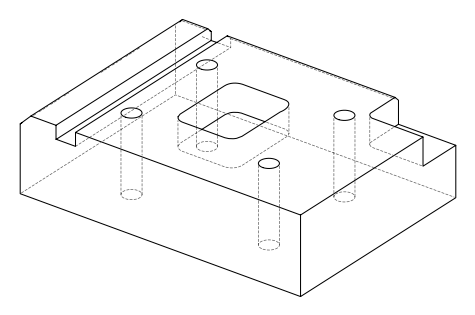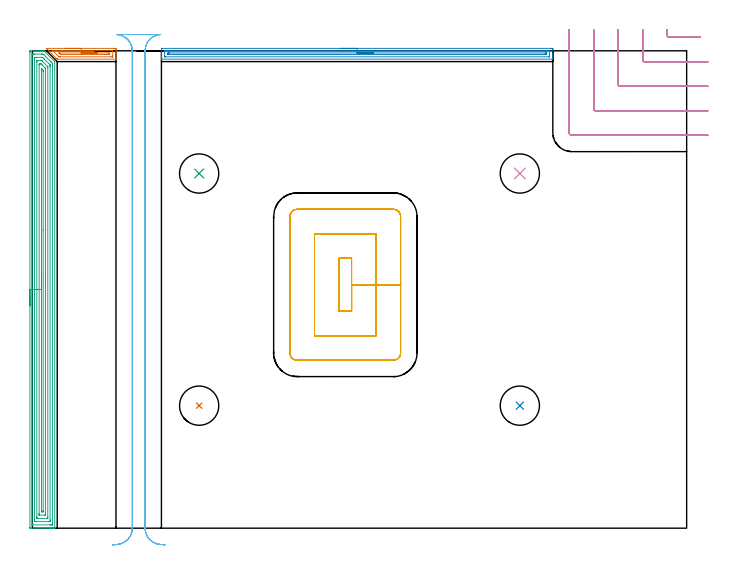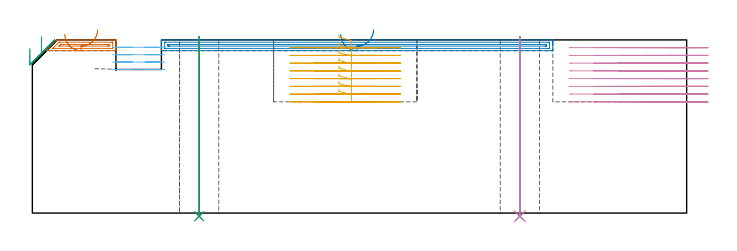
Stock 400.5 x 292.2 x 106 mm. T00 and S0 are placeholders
(PLAN: 10 operations, 2 tool changes, 47.5 min)
(1 AREA_MILL | FG_CHAMFER_SURFACE | UGT0205_001 | 1.12 min | 1112 mm3)
(2 AREA_MILL_1 | FG_CHAMFER_SURFACE_1 | UGT0205_001 | 5.92 min | 5396 mm3)
(3 AREA_MILL_2 | FG_CHAMFER_SURFACE_2 | UGT0205_001 | 14.19 min | 33570 mm3)
(4 MILL_CORNER_NOTCH_RECTANGULAR | CORNER_NOTCH_RECTANGULAR | UGT0201_094 | Follow Part, ap 5, ae 75% | 8.05 min | 190357 mm3)
(5 MILL_RECTANGULAR_POCKET | POCKET_RECTANGULAR_STRAIGHT | UGT0201_094 | Follow Part, ap 5, ae 75% | 10.97 min | 366940 mm3)
(6 MILL_RECTANGULAR_SLOT | SLOT_RECTANGULAR | UGT0201_094 | Follow Part, ap 5, ae 75% | 5.47 min | 146926 mm3)
(7 INDEXABLE_INSERT_DRILL_THROUGH_HOLE_FROM_SOLID | STEP1HOLE | NXT0302_019 | 0.44 min | 47883 mm3)
(8 INDEXABLE_INSERT_DRILL_THROUGH_HOLE_FROM_SOLID_1 | STEP1HOLE_1 | NXT0302_019 | 0.44 min | 47832 mm3)
(9 INDEXABLE_INSERT_DRILL_THROUGH_HOLE_FROM_SOLID_2 | STEP1HOLE_2 | NXT0302_019 | 0.44 min | 48058 mm3)
(10 INDEXABLE_INSERT_DRILL_THROUGH_HOLE_FROM_SOLID_3 | STEP1HOLE_3 | NXT0302_019 | 0.44 min | 47787 mm3)
(TOOL UGT0205_001 | Chamfer Mill 20 x 3 x 45 deg. | D20 FL50 Z2)
(TOOL UGT0201_094 | End mill 20 mm | D20 FL38 Z4)
(TOOL NXT0302_019 | Index. Insert Drill 24mm [880-D2400L25-05] | D24 PA176 FL120 Z2)
(OP 1 AREA_MILL)
G17 G21 G94 G90
T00 M6
G54
G17 G0 G90 X19.9 Y293.7 S1061 M3
G43 Z116. H0
Z109.4
G94 G1 X19.938 Z108.528 F250.
X20.052 Z107.664
X20.241 Z106.812
X20.503 Z105.98
X20.837 Z105.174
X21.24 Z104.4
X21.709 Z103.664
X22.24 Z102.972
X22.829 Z102.329
X23.472 Z101.74
X24.164 Z101.209
X24.9 Z100.74
X25.674 Z100.337
X26.48 Z100.003
X27.312 Z99.741
X28.164 Z99.552
X29.028 Z99.438
X29.9 Z99.4
X50.085 Y293.699 Z99.401
X50.698 Y293.696 Z99.404
X51.194 Y293.69 Z99.405
X51.198 Y293.584 Z99.511
X51.2 Y293.08 Z100.014
Y292.693 Z100.401
Y292.187 Z100.907
Y291.413 Z101.686
Y291.293 Z101.805
Y287.265 Z105.834
X51.193 Y287.12 Z105.975
X51.19 Y287.104 Z105.99
X51.141 Y287.1 Z106.
X15.297
X15.205 Y287.105 Z105.99
X15.155 Y287.148 Z105.949
X14.916 Y287.384 Z105.716
X14.901 Y287.399 Z105.701
X14.578 Y287.72 Z105.375
X9.102 Y293.197 Z99.9
X8.609 Y293.692 Z99.406
X8.75 Y293.698 Z99.402
X8.807 Y293.7 Z99.4
X29.9
Y292.286 Z100.814
X48.831 Y292.285 Z100.815
X48.928 Y292.284 Z100.816
X49.026 Y292.28 Z100.82
X49.19 Y292.272 Z100.828
X49.193 Y292.187 Z100.913
X49.198 Y291.914 Z101.186
X49.199 Y289.233 Z103.867
X49.192 Y288.613 Z104.487
X49.19 Y288.546 Z104.554
X49.182 Y288.521 Z104.579
X49.124 Y288.518 Z104.582
X49.025 Y288.515 Z104.585
X48.928
X48.141 Y288.514 Z104.586
X17.067 Y288.515 Z104.585
X16.273 Y288.521 Z104.579
X16.232 Y288.529 Z104.571
X16.182 Y288.571 Z104.529
X16.138 Y288.613 Z104.487
X12.642 Y292.108 Z100.992
X12.565 Y292.187 Z100.913
X12.49 Y292.271 Z100.829
X12.483 Y292.281 Z100.819
X12.487 Y292.282 Z100.818
X12.512 Y292.284 Z100.816
X12.544 Y292.285 Z100.815
X12.642 Y292.286 Z100.814
X29.9
Y290.872 Z102.228
X46.273 Y290.871 Z102.229
X46.694 Y290.869 Z102.231
X47.158 Y290.865 Z102.235
X47.195 Y290.4 Z102.7
X47.196 Y290.362 Z102.738
X47.158 Y289.936 Z103.164
X46.737 Y289.932 Z103.168
X46.273 Y289.929 Z103.171
X45.855
X17.952
X17.532 Y289.93 Z103.17
X17.302 Y289.934 Z103.166
X17.277 Y289.935 Z103.165
X17.23 Y289.976 Z103.124
X17.157 Y290.045 Z103.055
X17.067 Y290.132 Z102.968
X16.8 Y290.4 Z102.7
X16.53 Y290.675 Z102.425
X16.35 Y290.861 Z102.239
X16.349 Y290.866 Z102.234
X16.357 Y290.868 Z102.232
X16.388 Y290.87 Z102.23
X16.444 Y290.871 Z102.229
X16.6
X29.9 Y290.872 Z102.228
X30.772 Z102.267
X31.637 Z102.38
X32.488 Z102.569
X33.32 Z102.832
X34.126 Z103.165
X34.9 Z103.568
X35.636 Z104.037
X36.328 Z104.568
X36.971 Z105.157
X37.561 Z105.801
X38.092 Z106.493
X38.56 Z107.228
X38.963 Z108.002
X39.297 Z108.808
X39.559 Z109.64
X39.748 Z110.492
X39.862 Z111.357
X39.9 Z112.228
G0 Z116.
M5
M2
(OP 2 AREA_MILL_1)
G17 G21 G94 G90
T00 M6
G54
G17 G0 G90 X188.8 Y293.7 S1061 M3
G43 Z116. H0
Z109.4
G94 G1 X188.838 Z108.529 F250.
X188.952 Z107.664
X189.141 Z106.812
X189.403 Z105.98
X189.737 Z105.174
X190.14 Z104.4
X190.608 Z103.664
X191.14 Z102.972
X191.729 Z102.329
X192.372 Z101.74
X193.064 Z101.209
X193.8 Z100.74
X194.574 Z100.337
X195.38 Z100.003
X196.212 Z99.741
X197.064 Z99.552
X197.928 Z99.438
X198.8 Z99.4
X317.371
X317.99 Y293.697 Z99.403
X318.593 Y293.691 Z99.406
X318.596 Y293.687 Z99.41
X318.6 Y293.08 Z100.016
Y290.4 Z102.694
Y289.835 Z103.262
Y289.507 Z103.59
Y288.941 Z104.155
Y288.613 Z104.482
Y287.957 Z105.143
Y287.555 Z105.544
X318.593 Y287.161 Z105.931
X318.59 Y287.102 Z105.988
X318.436 Y287.1 Z106.
X79.164
X79.01 Y287.102 Z105.988
X79.007 Y287.161 Z105.931
X79. Y287.555 Z105.544
Y287.957 Z105.143
Y288.613 Z104.482
Y289.835 Z103.262
Y290.397 Z102.697
X79.001 Y293.08 Z100.016
X79.004 Y293.687 Z99.409
X79.007 Y293.691 Z99.406
X79.61 Y293.7 Z99.4
X198.8
Y292.286 Z100.814
X316.204
X316.303 Y292.284 Z100.816
X316.499 Y292.279 Z100.821
X316.591 Y292.272 Z100.828
X316.595 Y292.243 Z100.857
X316.598 Y292.187 Z100.913
X316.6 Y291.791 Z101.309
Y289.507 Z103.593
X316.599 Y289.111 Z103.989
X316.593 Y288.613 Z104.487
X316.589 Y288.521 Z104.579
X316.401 Y288.516 Z104.584
X316.302 Y288.515 Z104.585
X81.396 Y288.514 Z104.586
X81.297 Y288.516 Z104.584
X81.101 Y288.521 Z104.579
X81.009 Y288.528 Z104.572
X81.005 Y288.557 Z104.543
X81.002 Y288.613 Z104.487
X81. Y289.009 Z104.091
Y291.293 Z101.807
X81.001 Y291.689 Z101.411
X81.007 Y292.187 Z100.913
X81.011 Y292.279 Z100.821
X81.199 Y292.284 Z100.816
X81.298 Y292.285 Z100.815
X198.8 Y292.286 Z100.814
Y290.872 Z102.228
X313.948 Y290.871 Z102.229
X314.418 Y290.867 Z102.233
X314.573 Y290.865 Z102.235
X314.59 Y290.86 Z102.24
X314.595 Y290.8 Z102.3
X314.598 Y290.703 Z102.397
X314.599 Y290.219 Z102.881
X314.592 Y290.037 Z103.063
X314.585 Y289.935 Z103.165
X314.536 Y289.933 Z103.167
X314.418 Y289.93 Z103.17
X313.997 Y289.929 Z103.171
X313.526 Y289.928 Z103.172
X83.652 Y289.929 Z103.171
X83.182 Y289.933 Z103.167
X83.027 Y289.935 Z103.165
X83.01 Y289.94 Z103.16
X83.005 Y290. Z103.1
X83.002 Y290.097 Z103.003
X83.001 Y290.581 Z102.519
X83.009 Y290.763 Z102.337
X83.015 Y290.865 Z102.235
X83.064 Y290.867 Z102.233
X83.182 Y290.87 Z102.23
X83.604 Y290.871 Z102.229
X84.074
X198.8 Y290.872 Z102.228
X199.672 Z102.267
X200.536 Z102.38
X201.388 Z102.569
X202.22 Z102.832
X203.026 Z103.165
X203.8 Z103.568
X204.536 Z104.037
X205.228 Z104.568
X205.871 Z105.157
X206.46 Z105.801
X206.992 Z106.493
X207.46 Z107.228
X207.863 Z108.002
X208.197 Z108.808
X208.459 Z109.64
X208.648 Z110.492
X208.762 Z111.357
X208.8 Z112.228
G0 Z116.
M5
M2
(OP 3 AREA_MILL_2)
G17 G21 G94 G90
T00 M6
G54
G17 G0 G90 X-1.5 Y136.1 S1061 M3
G43 Z116. H0
Z100.8
G94 G1 Y136.138 Z99.928 F250.
Y136.252 Z99.063
Y136.441 Z98.212
Y136.703 Z97.38
Y137.037 Z96.574
Y137.44 Z95.8
Y137.908 Z95.064
Y138.44 Z94.372
Y139.029 Z93.729
Y139.672 Z93.14
Y140.364 Z92.608
Y141.1 Z92.14
Y141.874 Z91.737
Y142.68 Z91.403
Y143.512 Z91.141
Y144.364 Z90.952
Y145.228 Z90.838
Y146.1 Z90.8
Y291.217
X-1.499 Y291.593 Z90.801
X-1.494 Y292.104 Z90.804
X-1.492 Y292.192 Z90.806
X-0.987 Y292.2 Z91.31
X3.442 Z95.737
X4.894 Z97.191
X5.214 Z97.51
X5.854 Z98.153
X6.986 Z99.285
X7.096 Y292.199 Z99.392
X7.114 Y292.188 Z99.41
X13.63 Y285.672 Z105.927
X13.652 Y285.646 Z105.949
X13.699 Y285.595 Z105.985
X13.7 Y285.344 Z106.
Y0.161
X13.697 Y0.01 Z105.988
X13.676 Y0.008 Z105.967
X13.33 Y0. Z105.629
X12.941 Z105.24
X12.301 Z104.596
X11.095 Z103.392
X10.529 Z102.823
X2.143 Z94.44
X-1.212 Z91.086
X-1.271 Y0.001 Z91.026
X-1.492 Y0.01 Z90.806
X-1.499 Y0.231 Z90.799
X-1.5 Y146.1 Z90.8
X-0.086 Z92.214
Y289.807
X-0.084 Y290.027 Z92.216
X-0.081 Y290.136 Z92.219
X-0.079 Y290.182 Z92.221
X0.006 Y290.19 Z92.306
X0.397 Y290.198 Z92.697
X0.785 Y290.199 Z93.085
X1.281 Y290.2 Z93.581
X5.711 Y290.199 Z98.011
X6.1 Y290.196 Z98.4
X6.606 Y290.19 Z98.906
X6.986 Y289.858 Z99.286
X7.041 Y289.807 Z99.341
X7.872 Y288.979 Z100.172
X10.613 Y286.237 Z102.913
X11.415 Y285.432 Z103.715
X11.5 Y285.344 Z103.8
X12.279 Y284.474 Z104.579
X12.281 Y284.452 Z104.581
X12.286 Y283.575 Z104.586
Y2.393
X12.284 Y2.173 Z104.584
X12.281 Y2.064 Z104.581
X12.279 Y2.018 Z104.579
X12.194 Y2.01 Z104.494
X11.803 Y2.002 Z104.103
X11.415 Y2.001 Z103.715
X10.919 Y2. Z103.219
X0.288 Z92.588
X0.046 Y2.003 Z92.346
X-0.056 Y2.007 Z92.244
X-0.073 Y2.009 Z92.227
X-0.079 Y2.02 Z92.221
X-0.082 Y2.068 Z92.218
X-0.084 Y2.171 Z92.216
X-0.086 Y2.377 Z92.214
Y146.1
X1.328 Z93.628
X1.329 Y287.13 Z93.629
X1.33 Y287.473 Z93.63
X1.334 Y288.022 Z93.634
X1.335 Y288.185 Z93.635
X1.499 Y288.195 Z93.799
X1.671 Y288.198 Z93.971
X2.38 Y288.2 Z94.68
X5.925 Y288.198 Z98.225
X6.1 Y288.194 Z98.4
X6.186 Y288.19 Z98.486
X6.233 Y288.156 Z98.533
X6.375 Y288.022 Z98.675
X6.986 Y287.415 Z99.286
X7.271 Y287.13 Z99.571
X9.948 Y284.452 Z102.248
X10.529 Y283.859 Z102.829
X10.814 Y283.559 Z103.114
X10.852 Y283.512 Z103.152
X10.865 Y283.471 Z103.165
X10.867 Y283.387 Z103.167
X10.87 Y283.216 Z103.17
X10.871 Y282.667 Z103.171
X10.872 Y282.322 Z103.172
X10.871 Y5.07 Z103.171
X10.87 Y4.727 Z103.17
X10.866 Y4.178 Z103.166
X10.864 Y4.015 Z103.164
X10.701 Y4.005 Z103.001
X10.529 Y4.002 Z102.829
X9.82 Y4. Z102.12
X1.671 Y4.001 Z93.971
X1.494 Y4.003 Z93.794
X1.377 Y4.007 Z93.677
X1.339 Y4.01 Z93.639
X1.335 Y4.024 Z93.635
X1.332 Y4.063 Z93.632
X1.33 Y4.178 Z93.63
X1.329 Y4.523 Z93.629
X1.328 Y5.07 Z93.628
Y146.1
X2.743 Z95.043
Y285.344
X2.747 Y286.045 Z95.047
X2.75 Y286.149 Z95.05
X2.758 Y286.19 Z95.058
X2.806 Y286.192 Z95.106
X3.018 Y286.196 Z95.318
X3.442 Y286.2 Z95.742
X3.479 Z95.779
X5.251 Z97.551
X5.675 Y286.194 Z97.975
X5.728 Y286.19 Z98.028
X5.755 Y286.184 Z98.055
X5.797 Y286.146 Z98.097
X5.932 Y286.017 Z98.232
X6.1 Y285.851 Z98.4
X8.758 Y283.193 Z101.058
X9.278 Y282.667 Z101.578
X9.45 Y282.485 Z101.75
X9.453 Y282.314 Z101.753
X9.456 Y281.963 Z101.756
X9.457 Y6.856 Z101.757
X9.453 Y6.155 Z101.753
X9.45 Y6.052 Z101.75
X9.442 Y6.01 Z101.742
X9.394 Y6.008 Z101.694
X9.182 Y6.004 Z101.482
X8.758 Y6. Z101.058
X8.721 Z101.021
X3.406 Z95.706
X3.007 Y6.002 Z95.307
X2.808 Y6.007 Z95.108
X2.76 Y6.01 Z95.06
X2.749 Y6.017 Z95.049
X2.747 Y6.033 Z95.047
X2.745 Y6.096 Z95.045
X2.743 Y6.668 Z95.043
Y6.856
Y146.1
X4.157 Z96.457
X4.158 Y283.559 Z96.458
X4.159 Y283.73 Z96.459
X4.164 Y283.904 Z96.464
X4.176 Y284.19 Z96.476
X4.328 Y284.194 Z96.628
X4.581 Y284.198 Z96.881
X5.214 Y284.19 Z97.514
X5.302 Y284.187 Z97.602
X5.393 Y284.101 Z97.693
X5.576 Y283.922 Z97.876
X5.943 Y283.559 Z98.243
X6.1 Y283.402 Z98.4
X7.728 Y281.774 Z100.028
X7.872 Y281.63 Z100.172
X7.964 Y281.535 Z100.264
X8.008 Y281.486 Z100.308
X8.028 Y281.462 Z100.328
X8.036 Y281.398 Z100.336
X8.041 Y281.054 Z100.341
X8.042 Y280.881 Z100.342
Y8.641
X8.041 Y8.47 Z100.341
X8.036 Y8.296 Z100.336
X8.024 Y8.01 Z100.324
X7.872 Y8.006 Z100.172
X7.62 Y8.001 Z99.92
X4.328 Z96.628
X4.238 Y8.003 Z96.538
X4.182 Y8.007 Z96.482
X4.171 Y8.009 Z96.471
X4.164 Y8.026 Z96.464
X4.162 Y8.123 Z96.462
X4.158 Y8.468 Z96.458
X4.157 Y8.641 Z96.457
Y8.814
Y146.1
X5.571 Z97.871
Y279.989
X5.572 Y280.521 Z97.872
X5.574 Y280.881 Z97.874
X5.578 Y281.407 Z97.878
X6.1 Y280.942 Z98.4
X6.163 Y280.881 Z98.463
X6.622 Y280.356 Z98.922
X6.625 Y279.989 Z98.925
X6.628 Y279.457 Z98.928
X6.629 Y182.522 Z98.929
Y10.786
X6.627 Y10.426 Z98.927
X6.625 Y10.16 Z98.925
X6.622 Y10.029 Z98.922
X6.616 Y10.01 Z98.916
X6.583 Y10.006 Z98.883
X6.521 Y10.002 Z98.821
X6.1 Z98.4
X5.633 Y10.004 Z97.933
X5.584 Y10.01 Z97.884
X5.578 Y10.059 Z97.878
X5.574 Y10.426 Z97.874
X5.572 Y10.958 Z97.872
X5.571 Y146.1 Z97.871
Y146.972 Z97.909
Y147.836 Z98.023
Y148.688 Z98.212
Y149.52 Z98.474
Y150.326 Z98.808
Y151.1 Z99.211
Y151.836 Z99.68
Y152.528 Z100.211
Y153.171 Z100.8
Y153.76 Z101.443
Y154.292 Z102.135
Y154.76 Z102.871
Y155.163 Z103.645
Y155.497 Z104.451
Y155.759 Z105.283
Y155.948 Z106.135
Y156.062 Z106.999
Y156.1 Z107.871
G0 Z116.
M5
M2
(OP 4 MILL_CORNER_NOTCH_RECTANGULAR)
G17 G21 G94 G90
T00 M6
G54
G17 G0 G90 X388.6 Y305.2 S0 M3
G43 Z116. H0
Z101.262
G94 G1 Y302.2 F250.
Y301.494 F500.
G3 X389.594 Y300.5 R1.
G1 X406.078
X409.078 F250.
G0 Z116.
X373.6 Y305.2
Z101.262
G1 Y302.2
Y286.495 F500.
G3 X374.595 Y285.5 R1.
G1 X410.5
X413.5 F250.
G0 Z116.
X358.6 Y305.2
Z101.262
G1 Y302.2
Y271.495 F500.
G3 X359.595 Y270.5 R1.
G1 X410.5
X413.5 F250.
G0 Z116.
X343.6 Y305.2
Z101.262
G1 Y302.2
Y256.495 F500.
G3 X344.595 Y255.5 R1.
G1 X410.5
X413.5 F250.
G0 Z116.
X328.6 Y305.2
Z101.262
G1 Y302.2
Y242.1 F500.
G3 X330.2 Y240.5 R1.6
G1 X410.5
X413.5 F250.
G0 Z116.
X388.6 Y305.2
Z96.525
G1 Y302.2
Y301.494 F500.
G3 X389.594 Y300.5 R1.
G1 X406.078
X409.078 F250.
G0 Z116.
X373.6 Y305.2
Z96.525
G1 Y302.2
Y286.495 F500.
G3 X374.595 Y285.5 R1.
G1 X410.5
X413.5 F250.
G0 Z116.
X358.6 Y305.2
Z96.525
G1 Y302.2
Y271.495 F500.
G3 X359.595 Y270.5 R1.
G1 X410.5
X413.5 F250.
G0 Z116.
X343.6 Y305.2
Z96.525
G1 Y302.2
Y256.495 F500.
G3 X344.595 Y255.5 R1.
G1 X410.5
X413.5 F250.
G0 Z116.
X328.6 Y305.2
Z96.525
G1 Y302.2
Y242.1 F500.
G3 X330.2 Y240.5 R1.6
G1 X410.5
X413.5 F250.
G0 Z116.
X388.6 Y305.2
Z91.787
G1 Y302.2
Y301.494 F500.
G3 X389.594 Y300.5 R1.
G1 X406.078
X409.078 F250.
G0 Z116.
X373.6 Y305.2
Z91.787
G1 Y302.2
Y286.495 F500.
G3 X374.595 Y285.5 R1.
G1 X410.5
X413.5 F250.
G0 Z116.
X358.6 Y305.2
Z91.787
G1 Y302.2
Y271.495 F500.
G3 X359.595 Y270.5 R1.
G1 X410.5
X413.5 F250.
G0 Z116.
X343.6 Y305.2
Z91.787
G1 Y302.2
Y256.495 F500.
G3 X344.595 Y255.5 R1.
G1 X410.5
X413.5 F250.
G0 Z116.
X328.6 Y305.2
Z91.787
G1 Y302.2
Y242.1 F500.
G3 X330.2 Y240.5 R1.6
G1 X410.5
X413.5 F250.
G0 Z116.
X388.6 Y305.2
Z87.05
G1 Y302.2
Y301.494 F500.
G3 X389.594 Y300.5 R1.
G1 X406.078
X409.078 F250.
G0 Z116.
X373.6 Y305.2
Z87.05
G1 Y302.2
Y286.495 F500.
G3 X374.595 Y285.5 R1.
G1 X410.5
X413.5 F250.
G0 Z116.
X358.6 Y305.2
Z87.05
G1 Y302.2
Y271.495 F500.
G3 X359.595 Y270.5 R1.
G1 X410.5
X413.5 F250.
G0 Z116.
X343.6 Y305.2
Z87.05
G1 Y302.2
Y256.495 F500.
G3 X344.595 Y255.5 R1.
G1 X410.5
X413.5 F250.
G0 Z116.
X328.6 Y305.2
Z87.05
G1 Y302.2
Y242.1 F500.
G3 X330.2 Y240.5 R1.6
G1 X410.5
X413.5 F250.
G0 Z116.
X388.6 Y305.2
Z82.312
G1 Y302.2
Y301.494 F500.
G3 X389.594 Y300.5 R1.
G1 X406.078
X409.078 F250.
G0 Z116.
X373.6 Y305.2
Z82.312
G1 Y302.2
Y286.495 F500.
G3 X374.595 Y285.5 R1.
G1 X410.5
X413.5 F250.
G0 Z116.
X358.6 Y305.2
Z82.312
G1 Y302.2
Y271.495 F500.
G3 X359.595 Y270.5 R1.
G1 X410.5
X413.5 F250.
G0 Z116.
X343.6 Y305.2
Z82.312
G1 Y302.2
Y256.495 F500.
G3 X344.595 Y255.5 R1.
G1 X410.5
X413.5 F250.
G0 Z116.
X328.6 Y305.2
Z82.312
G1 Y302.2
Y242.1 F500.
G3 X330.2 Y240.5 R1.6
G1 X410.5
X413.5 F250.
G0 Z116.
X388.6 Y305.2
Z77.575
G1 Y302.2
Y301.494 F500.
G3 X389.594 Y300.5 R1.
G1 X406.078
X409.078 F250.
G0 Z116.
X373.6 Y305.2
Z77.575
G1 Y302.2
Y286.495 F500.
G3 X374.595 Y285.5 R1.
G1 X410.5
X413.5 F250.
G0 Z116.
X358.6 Y305.2
Z77.575
G1 Y302.2
Y271.495 F500.
G3 X359.595 Y270.5 R1.
G1 X410.5
X413.5 F250.
G0 Z116.
X343.6 Y305.2
Z77.575
G1 Y302.2
Y256.495 F500.
G3 X344.595 Y255.5 R1.
G1 X410.5
X413.5 F250.
G0 Z116.
X328.6 Y305.2
Z77.575
G1 Y302.2
Y242.1 F500.
G3 X330.2 Y240.5 R1.6
G1 X410.5
X413.5 F250.
G0 Z116.
X388.6 Y305.2
Z72.837
G1 Y302.2
Y301.494 F500.
G3 X389.594 Y300.5 R1.
G1 X406.078
X409.078 F250.
G0 Z116.
X373.6 Y305.2
Z72.837
G1 Y302.2
Y286.495 F500.
G3 X374.595 Y285.5 R1.
G1 X410.5
X413.5 F250.
G0 Z116.
X358.6 Y305.2
Z72.837
G1 Y302.2
Y271.495 F500.
G3 X359.595 Y270.5 R1.
G1 X410.5
X413.5 F250.
G0 Z116.
X343.6 Y305.2
Z72.837
G1 Y302.2
Y256.495 F500.
G3 X344.595 Y255.5 R1.
G1 X410.5
X413.5 F250.
G0 Z116.
X328.6 Y305.2
Z72.837
G1 Y302.2
Y242.1 F500.
G3 X330.2 Y240.5 R1.6
G1 X410.5
X413.5 F250.
G0 Z116.
X388.6 Y305.2
Z68.1
G1 Y302.2
Y301.494 F500.
G3 X389.594 Y300.5 R1.
G1 X406.078
X409.078 F250.
G0 Z116.
X373.6 Y305.2
Z68.1
G1 Y302.2
Y286.495 F500.
G3 X374.595 Y285.5 R1.
G1 X410.5
X413.5 F250.
G0 Z116.
X358.6 Y305.2
Z68.1
G1 Y302.2
Y271.495 F500.
G3 X359.595 Y270.5 R1.
G1 X410.5
X413.5 F250.
G0 Z116.
X343.6 Y305.2
Z68.1
G1 Y302.2
Y256.495 F500.
G3 X344.595 Y255.5 R1.
G1 X410.5
X413.5 F250.
G0 Z116.
X328.6 Y305.2
Z68.1
G1 Y302.2
Y242.1 F500.
G3 X330.2 Y240.5 R1.6
G1 X410.5
X413.5 F250.
G0 Z116.
M5
M2
(OP 5 MILL_RECTANGULAR_POCKET)
G17 G21 G94 G90
T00 M6
G54
G17 G0 G90 X187.7 Y137.777 S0 M3
G43 Z116. H0
Z109.
G94 G1 Y132.8 Z107.666 F250.
X195.4 Z105.603
Y149. Z101.262
Y165.2 F500.
X187.7
Y132.8
X195.4
Y149.
X210.4
Y180.2
X172.7
Y117.8
X210.4
Y149.
X225.4
Y190.8
G3 X221. Y195.2 R4.4
G1 X162.1
G3 X157.7 Y190.8 R4.4
G1 Y107.2
G3 X162.1 Y102.8 R4.4
G1 X221.
G3 X225.4 Y107.2 R4.4
G1 Y149.
Y150.
G0 X187.7 Y137.777 Z104.262
G1 Y132.8 Z102.929 F250.
X195.4 Z100.866
Y149. Z96.525
Y165.2 F500.
X187.7
Y132.8
X195.4
Y149.
X210.4
Y180.2
X172.7
Y117.8
X210.4
Y149.
X225.4
Y190.8
G3 X221. Y195.2 R4.4
G1 X162.1
G3 X157.7 Y190.8 R4.4
G1 Y107.2
G3 X162.1 Y102.8 R4.4
G1 X221.
G3 X225.4 Y107.2 R4.4
G1 Y149.
Y150.
G0 X187.7 Y137.777 Z99.525
G1 Y132.8 Z98.191 F250.
X195.4 Z96.128
Y149. Z91.787
Y165.2 F500.
X187.7
Y132.8
X195.4
Y149.
X210.4
Y180.2
X172.7
Y117.8
X210.4
Y149.
X225.4
Y190.8
G3 X221. Y195.2 R4.4
G1 X162.1
G3 X157.7 Y190.8 R4.4
G1 Y107.2
G3 X162.1 Y102.8 R4.4
G1 X221.
G3 X225.4 Y107.2 R4.4
G1 Y149.
Y150.
G0 X187.7 Y137.777 Z94.787
G1 Y132.8 Z93.454 F250.
X195.4 Z91.391
Y149. Z87.05
Y165.2 F500.
X187.7
Y132.8
X195.4
Y149.
X210.4
Y180.2
X172.7
Y117.8
X210.4
Y149.
X225.4
Y190.8
G3 X221. Y195.2 R4.4
G1 X162.1
G3 X157.7 Y190.8 R4.4
G1 Y107.2
G3 X162.1 Y102.8 R4.4
G1 X221.
G3 X225.4 Y107.2 R4.4
G1 Y149.
Y150.
G0 X187.7 Y137.777 Z90.05
G1 Y132.8 Z88.716 F250.
X195.4 Z86.653
Y149. Z82.312
Y165.2 F500.
X187.7
Y132.8
X195.4
Y149.
X210.4
Y180.2
X172.7
Y117.8
X210.4
Y149.
X225.4
Y190.8
G3 X221. Y195.2 R4.4
G1 X162.1
G3 X157.7 Y190.8 R4.4
G1 Y107.2
G3 X162.1 Y102.8 R4.4
G1 X221.
G3 X225.4 Y107.2 R4.4
G1 Y149.
Y150.
G0 X187.7 Y137.777 Z85.312
G1 Y132.8 Z83.979 F250.
X195.4 Z81.916
Y149. Z77.575
Y165.2 F500.
X187.7
Y132.8
X195.4
Y149.
X210.4
Y180.2
X172.7
Y117.8
X210.4
Y149.
X225.4
Y190.8
G3 X221. Y195.2 R4.4
G1 X162.1
G3 X157.7 Y190.8 R4.4
G1 Y107.2
G3 X162.1 Y102.8 R4.4
G1 X221.
G3 X225.4 Y107.2 R4.4
G1 Y149.
Y150.
G0 X187.7 Y137.777 Z80.575
G1 Y132.8 Z79.241 F250.
X195.4 Z77.178
Y149. Z72.837
Y165.2 F500.
X187.7
Y132.8
X195.4
Y149.
X210.4
Y180.2
X172.7
Y117.8
X210.4
Y149.
X225.4
Y190.8
G3 X221. Y195.2 R4.4
G1 X162.1
G3 X157.7 Y190.8 R4.4
G1 Y107.2
G3 X162.1 Y102.8 R4.4
G1 X221.
G3 X225.4 Y107.2 R4.4
G1 Y149.
Y150.
G0 X187.7 Y137.777 Z75.837
G1 Y132.8 Z74.504 F250.
X195.4 Z72.441
Y149. Z68.1
Y165.2 F500.
X187.7
Y132.8
X195.4
Y149.
X210.4
Y180.2
X172.7
Y117.8
X210.4
Y149.
X225.4
Y190.8
G3 X221. Y195.2 R4.4
G1 X162.1
G3 X157.7 Y190.8 R4.4
G1 Y107.2
G3 X162.1 Y102.8 R4.4
G1 X221.
G3 X225.4 Y107.2 R4.4
G1 Y149.
Y150.
G0 Z116.
M5
M2
(OP 6 MILL_RECTANGULAR_SLOT)
G17 G21 G94 G90
T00 M6
G54
G17 G0 G90 X81.217 Y-10.202 S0 M3
G43 Z116. H0
Z101.475
G94 G1 X78.226 Y-9.97 F250.
G2 X69. Y0. R10. F500.
G1 Y292.2
G2 X77.289 Y302.052 R10.
G1 X77.293 Y302.082
G3 X75.778 Y302.2 R10.
G1 X54.476
G3 X52.932 Y302.078 R10.
G1 X52.937 Y302.048
G2 X61.2 Y292.2 R10.
G1 Y0.
G2 X51.974 Y-9.97 R10.
G1 X48.983 Y-10.202 F250.
G0 X81.217 Z96.95
G1 X78.226 Y-9.97
G2 X69. Y0. R10. F500.
G1 Y292.2
G2 X78.553 Y302.19 R10.
G1 X51.647
G2 X61.2 Y292.2 R10.
G1 Y0.
G2 X51.974 Y-9.97 R10.
G1 X48.983 Y-10.202 F250.
G0 X81.217 Z92.425
G1 X78.226 Y-9.97
G2 X69. Y0. R10. F500.
G1 Y292.2
G2 X78.553 Y302.19 R10.
G1 Y302.2
X51.647
Y302.19
G2 X61.2 Y292.2 R10.
G1 Y0.
G2 X51.974 Y-9.97 R10.
G1 X48.983 Y-10.202 F250.
G0 X81.217 Z87.9
G1 X78.226 Y-9.97
G2 X69. Y0. R10. F500.
G1 Y292.2
G2 X78.553 Y302.19 R10.
G1 Y302.2
X51.647
Y302.19
G2 X61.2 Y292.2 R10.
G1 Y0.
G2 X51.974 Y-9.97 R10.
G1 X48.983 Y-10.202 F250.
G0 Z116.
M5
M2
(OP 7 INDEXABLE_INSERT_DRILL_THROUGH_HOLE_FROM_SOLID)
G17 G21 G94 G90
T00 M6
G54
G17 G0 G90 X102.1 Y75. S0 M3
G43 Z116. H1
G94 G81 G98 Z-1.919 F250. R108.
G80
M5
M2
(OP 8 INDEXABLE_INSERT_DRILL_THROUGH_HOLE_FROM_SOLID_1)
G17 G21 G94 G90
T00 M6
G54
G17 G0 G90 X298.4 Y75. S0 M3
G43 Z116. H1
G94 G81 G98 Z-1.919 F250. R108.
G80
M5
M2
(OP 9 INDEXABLE_INSERT_DRILL_THROUGH_HOLE_FROM_SOLID_2)
G17 G21 G94 G90
T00 M6
G54
G17 G0 G90 X102.1 Y217.1 S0 M3
G43 Z116. H1
G94 G81 G98 Z-1.919 F250. R108.
G80
M5
M2
(OP 10 INDEXABLE_INSERT_DRILL_THROUGH_HOLE_FROM_SOLID_3)
G17 G21 G94 G90
T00 M6
G54
G17 G0 G90 X298.4 Y217.1 S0 M3
G43 Z116. H1
G94 G81 G98 Z-1.919 F250. R108.
G80
M5
M2
